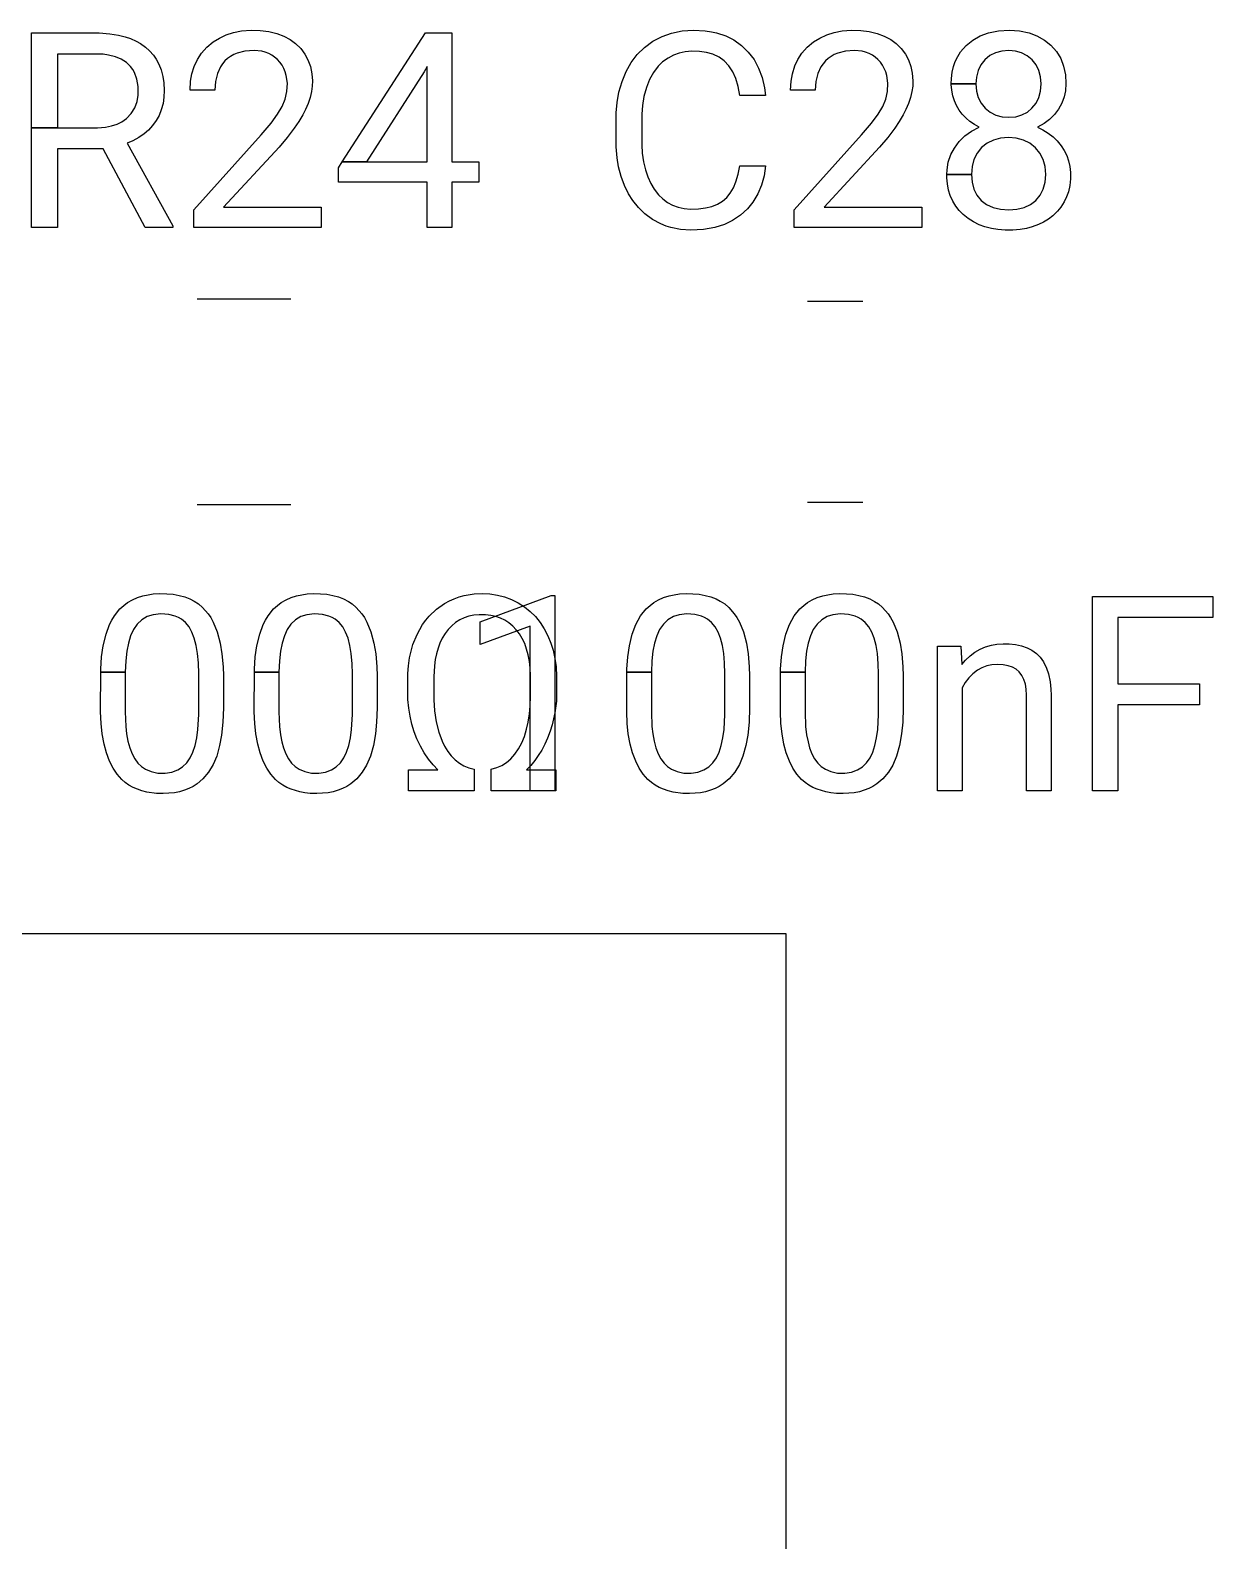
# Model space of a CAD drawing. Header units: inches. Extents: x 3.88 to 7.82, y -6.06 to -2.14.
# Drawn here: x 4.7014 to 4.9376, y -5.7592 to -5.4573 of the extents above; entities that cross this region are included whole.
import ezdxf

# ---------------------------------------------------------------- set-up
doc = ezdxf.new("R2010")
doc.units = ezdxf.units.IN
doc.header["$MEASUREMENT"] = 0
doc.layers.add('F.Silkscreen', color=41, linetype='CONTINUOUS', true_color=0xf2eda1)

msp = doc.modelspace()

# ---------------------------------------------------------------- linework, layer by layer
at = {"layer": 'F.Silkscreen', "linetype": 'CONTINUOUS'}
for p, q in [((4.70165, -5.46203), (4.70165, -5.45781)), ((4.70165, -5.45781), (4.71514, -5.45782)), ((4.71514, -5.45782), (4.71726, -5.45796)), ((4.71726, -5.45796), (4.71903, -5.45824)), ((4.71903, -5.45824), (4.72033, -5.45856)), ((4.73916, -5.45883), (4.74053, -5.4582)), ((4.74053, -5.4582), (4.74201, -5.45773)), ((4.74201, -5.45773), (4.7436, -5.45742)), ((4.7436, -5.45742), (4.74549, -5.45727)), ((4.74549, -5.45727), (4.74735, -5.45731)), ((4.74735, -5.45731), (4.74905, -5.45751)), ((4.74905, -5.45751), (4.75062, -5.45789)), ((4.75062, -5.45789), (4.75205, -5.45843)), ((4.76369, -5.4836), (4.78035, -5.45781)), ((4.78035, -5.45781), (4.78563, -5.45781)), ((4.78563, -5.45781), (4.78563, -5.4836)), ((4.82764, -5.4585), (4.82949, -5.45785)), ((4.82949, -5.45785), (4.83161, -5.45742)), ((4.83161, -5.45742), (4.83388, -5.45726)), ((4.83388, -5.45726), (4.83625, -5.45739)), ((4.83625, -5.45739), (4.83748, -5.45757)), ((4.83748, -5.45757), (4.83848, -5.45779)), ((4.83848, -5.45779), (4.84035, -5.45842)), ((4.85913, -5.45883), (4.8605, -5.4582)), ((4.8605, -5.4582), (4.86198, -5.45773)), ((4.86198, -5.45773), (4.86357, -5.45742)), ((4.86357, -5.45742), (4.86545, -5.45727)), ((4.86545, -5.45727), (4.86731, -5.45731)), ((4.86731, -5.45731), (4.86901, -5.45751)), ((4.86901, -5.45751), (4.87058, -5.45789)), ((4.87058, -5.45789), (4.87201, -5.45843)), ((4.89119, -5.45839), (4.89286, -5.45778)), ((4.89286, -5.45778), (4.89484, -5.45738)), ((4.89484, -5.45738), (4.89702, -5.45726)), ((4.89702, -5.45726), (4.899, -5.4574)), ((4.899, -5.4574), (4.90096, -5.45781)), ((4.90096, -5.45781), (4.9025, -5.45839)), ((4.72033, -5.45856), (4.7214, -5.45893)), ((4.7214, -5.45893), (4.72253, -5.45943)), ((4.72253, -5.45943), (4.72344, -5.45995)), ((4.72344, -5.45995), (4.72438, -5.46062)), ((4.72438, -5.46062), (4.72524, -5.46139)), ((4.72524, -5.46139), (4.72599, -5.46223)), ((4.73559, -5.46188), (4.73666, -5.46067)), ((4.73666, -5.46067), (4.73791, -5.45962)), ((4.73791, -5.45962), (4.73916, -5.45883)), ((4.74612, -5.46132), (4.74428, -5.46145)), ((4.74765, -5.46147), (4.74612, -5.46132)), ((4.75205, -5.45843), (4.75334, -5.45914)), ((4.75334, -5.45914), (4.75441, -5.45992)), ((4.75441, -5.45992), (4.75543, -5.46093)), ((4.75543, -5.46093), (4.75627, -5.46206)), ((4.82265, -5.46215), (4.82412, -5.46069)), ((4.82412, -5.46069), (4.82579, -5.45947)), ((4.82579, -5.45947), (4.82764, -5.4585)), ((4.84035, -5.45842), (4.84192, -5.45921)), ((4.84192, -5.45921), (4.84347, -5.46031)), ((4.84347, -5.46031), (4.84483, -5.46164)), ((4.85556, -5.46188), (4.85663, -5.46067)), ((4.85663, -5.46067), (4.85788, -5.45962)), ((4.85788, -5.45962), (4.85913, -5.45883)), ((4.86609, -5.46132), (4.86424, -5.46145)), ((4.86762, -5.46147), (4.86609, -5.46132)), ((4.87201, -5.45843), (4.87331, -5.45914)), ((4.87331, -5.45914), (4.87437, -5.45992)), ((4.87437, -5.45992), (4.8754, -5.46093)), ((4.8754, -5.46093), (4.87623, -5.46206)), ((4.88725, -5.46161), (4.88835, -5.46032)), ((4.88835, -5.46032), (4.88969, -5.45923)), ((4.88969, -5.45923), (4.89119, -5.45839)), ((4.89686, -5.46132), (4.89547, -5.46143)), ((4.89821, -5.46144), (4.89686, -5.46132)), ((4.9025, -5.45839), (4.90401, -5.45923)), ((4.90401, -5.45923), (4.90526, -5.46023)), ((4.90526, -5.46023), (4.90639, -5.46151)), ((4.70165, -5.47675), (4.70165, -5.46203)), ((4.7149, -5.46203), (4.70681, -5.46203)), ((4.70681, -5.46203), (4.70681, -5.47675)), ((4.71598, -5.46208), (4.7149, -5.46203)), ((4.717, -5.46222), (4.71598, -5.46208)), ((4.71842, -5.46257), (4.717, -5.46222)), ((4.71958, -5.46307), (4.71842, -5.46257)), ((4.72059, -5.46372), (4.71958, -5.46307)), ((4.72142, -5.46453), (4.72059, -5.46372)), ((4.72599, -5.46223), (4.72655, -5.46305)), ((4.72655, -5.46305), (4.72709, -5.46406)), ((4.72709, -5.46406), (4.72752, -5.46516)), ((4.73412, -5.46454), (4.7348, -5.46309)), ((4.7348, -5.46309), (4.73559, -5.46188)), ((4.7398, -5.46396), (4.7394, -5.46457)), ((4.74028, -5.46341), (4.7398, -5.46396)), ((4.74081, -5.46292), (4.74028, -5.46341)), ((4.7414, -5.46249), (4.74081, -5.46292)), ((4.74204, -5.46213), (4.7414, -5.46249)), ((4.74274, -5.46184), (4.74204, -5.46213)), ((4.74428, -5.46145), (4.74274, -5.46184)), ((4.74832, -5.46164), (4.74765, -5.46147)), ((4.74902, -5.46191), (4.74832, -5.46164)), ((4.74967, -5.46225), (4.74902, -5.46191)), ((4.75021, -5.46262), (4.74967, -5.46225)), ((4.75077, -5.46311), (4.75021, -5.46262)), ((4.75127, -5.46366), (4.75077, -5.46311)), ((4.75169, -5.46425), (4.75127, -5.46366)), ((4.75205, -5.46489), (4.75169, -5.46425)), ((4.75627, -5.46206), (4.75687, -5.46318)), ((4.75687, -5.46318), (4.75735, -5.46452)), ((4.82044, -5.46551), (4.82146, -5.46373)), ((4.82146, -5.46373), (4.82265, -5.46215)), ((4.82773, -5.4636), (4.82685, -5.46445)), ((4.82881, -5.46282), (4.82773, -5.4636)), ((4.82987, -5.46227), (4.82881, -5.46282)), ((4.83102, -5.46187), (4.82987, -5.46227)), ((4.83225, -5.4616), (4.83102, -5.46187)), ((4.83356, -5.46148), (4.83225, -5.4616)), ((4.83511, -5.46152), (4.83356, -5.46148)), ((4.83646, -5.4617), (4.83511, -5.46152)), ((4.83778, -5.46207), (4.83646, -5.4617)), ((4.83903, -5.46265), (4.83778, -5.46207)), ((4.84003, -5.46337), (4.83903, -5.46265)), ((4.84097, -5.46436), (4.84003, -5.46337)), ((4.84175, -5.46558), (4.84097, -5.46436)), ((4.84483, -5.46164), (4.84598, -5.46315)), ((4.84598, -5.46315), (4.8469, -5.46485)), ((4.85365, -5.46596), (4.85414, -5.4644)), ((4.85414, -5.4644), (4.85477, -5.46309)), ((4.85477, -5.46309), (4.85556, -5.46188)), ((4.85977, -5.46396), (4.85936, -5.46457)), ((4.86024, -5.46341), (4.85977, -5.46396)), ((4.86078, -5.46292), (4.86024, -5.46341)), ((4.86137, -5.46249), (4.86078, -5.46292)), ((4.86201, -5.46213), (4.86137, -5.46249)), ((4.8627, -5.46184), (4.86201, -5.46213)), ((4.86424, -5.46145), (4.8627, -5.46184)), ((4.86828, -5.46164), (4.86762, -5.46147)), ((4.86898, -5.46191), (4.86828, -5.46164)), ((4.86964, -5.46225), (4.86898, -5.46191)), ((4.87017, -5.46262), (4.86964, -5.46225)), ((4.87073, -5.46311), (4.87017, -5.46262)), ((4.87123, -5.46366), (4.87073, -5.46311)), ((4.87166, -5.46425), (4.87123, -5.46366)), ((4.87201, -5.46489), (4.87166, -5.46425)), ((4.87623, -5.46206), (4.87683, -5.46318)), ((4.87683, -5.46318), (4.87732, -5.46452)), ((4.88584, -5.46455), (4.88619, -5.46354)), ((4.88619, -5.46354), (4.88669, -5.46249)), ((4.88669, -5.46249), (4.88725, -5.46161)), ((4.8913, -5.46418), (4.89075, -5.46533)), ((4.89208, -5.46319), (4.8913, -5.46418)), ((4.89311, -5.46234), (4.89208, -5.46319)), ((4.89422, -5.46177), (4.89311, -5.46234)), ((4.89547, -5.46143), (4.89422, -5.46177)), ((4.89944, -5.46179), (4.89821, -5.46144)), ((4.90055, -5.46238), (4.89944, -5.46179)), ((4.90154, -5.46321), (4.90055, -5.46238)), ((4.90233, -5.4642), (4.90154, -5.46321)), ((4.9029, -5.46533), (4.90233, -5.4642)), ((4.90639, -5.46151), (4.90726, -5.46295)), ((4.90726, -5.46295), (4.90783, -5.46442)), ((4.90783, -5.46442), (4.9082, -5.46617)), ((4.72185, -5.4651), (4.72142, -5.46453)), ((4.7222, -5.46572), (4.72185, -5.4651)), ((4.72269, -5.46703), (4.7222, -5.46572)), ((4.72295, -5.46852), (4.72269, -5.46703)), ((4.72752, -5.46516), (4.72787, -5.4665)), ((4.72787, -5.4665), (4.72806, -5.46778)), ((4.73341, -5.46748), (4.73368, -5.46596)), ((4.73368, -5.46596), (4.73412, -5.46454)), ((4.73877, -5.46594), (4.73839, -5.4675)), ((4.7394, -5.46457), (4.73877, -5.46594)), ((4.75233, -5.46557), (4.75205, -5.46489)), ((4.75254, -5.46629), (4.75233, -5.46557)), ((4.75275, -5.46787), (4.75254, -5.46629)), ((4.75735, -5.46452), (4.75765, -5.46598)), ((4.75765, -5.46598), (4.75775, -5.4674)), ((4.75775, -5.4674), (4.75773, -5.46842)), ((4.78008, -5.46561), (4.76854, -5.4836)), ((4.78067, -5.46455), (4.78008, -5.46561)), ((4.78067, -5.4836), (4.78067, -5.46455)), ((4.81962, -5.4675), (4.82044, -5.46551)), ((4.8251, -5.46712), (4.82447, -5.46873)), ((4.82589, -5.46569), (4.8251, -5.46712)), ((4.82685, -5.46445), (4.82589, -5.46569)), ((4.84235, -5.46694), (4.84175, -5.46558)), ((4.84282, -5.46851), (4.84235, -5.46694)), ((4.8469, -5.46485), (4.84762, -5.46674)), ((4.84762, -5.46674), (4.84811, -5.46881)), ((4.85338, -5.46748), (4.85365, -5.46596)), ((4.85874, -5.46594), (4.85836, -5.4675)), ((4.85936, -5.46457), (4.85874, -5.46594)), ((4.8723, -5.46557), (4.87201, -5.46489)), ((4.87251, -5.46629), (4.8723, -5.46557)), ((4.87271, -5.46787), (4.87251, -5.46629)), ((4.87732, -5.46452), (4.87759, -5.46584)), ((4.87759, -5.46584), (4.87772, -5.4674)), ((4.87772, -5.4674), (4.87769, -5.46842)), ((4.8854, -5.46801), (4.88544, -5.46689)), ((4.88544, -5.46689), (4.8856, -5.46562)), ((4.8856, -5.46562), (4.88584, -5.46455)), ((4.89042, -5.46664), (4.89032, -5.46801)), ((4.89075, -5.46533), (4.89042, -5.46664)), ((4.90324, -5.4666), (4.9029, -5.46533)), ((4.90335, -5.46801), (4.90324, -5.4666)), ((4.9082, -5.46617), (4.90831, -5.46793)), ((4.72275, -5.47153), (4.72297, -5.47022)), ((4.72297, -5.47022), (4.72295, -5.46852)), ((4.72806, -5.46778), (4.72815, -5.46933)), ((4.72815, -5.46933), (4.7281, -5.47062)), ((4.73331, -5.46927), (4.73341, -5.46748)), ((4.73827, -5.46927), (4.73331, -5.46927)), ((4.73839, -5.4675), (4.73827, -5.46927)), ((4.75233, -5.47104), (4.75267, -5.46952)), ((4.75267, -5.46952), (4.75275, -5.46787)), ((4.75758, -5.46954), (4.7573, -5.47069)), ((4.75773, -5.46842), (4.75758, -5.46954)), ((4.81862, -5.47174), (4.819, -5.46963)), ((4.819, -5.46963), (4.81962, -5.4675)), ((4.82447, -5.46873), (4.824, -5.47052)), ((4.84316, -5.4703), (4.84282, -5.46851)), ((4.84831, -5.4703), (4.84316, -5.4703)), ((4.84811, -5.46881), (4.84831, -5.4703)), ((4.85327, -5.46927), (4.85338, -5.46748)), ((4.85823, -5.46927), (4.85327, -5.46927)), ((4.85836, -5.4675), (4.85823, -5.46927)), ((4.87229, -5.47104), (4.87263, -5.46952)), ((4.87263, -5.46952), (4.87271, -5.46787)), ((4.87754, -5.46954), (4.87726, -5.47069)), ((4.87769, -5.46842), (4.87754, -5.46954)), ((4.8854, -5.46811), (4.8854, -5.46801)), ((4.8854, -5.46801), (4.89032, -5.46801)), ((4.89032, -5.46801), (4.8854, -5.46801)), ((4.88548, -5.46926), (4.8854, -5.46811)), ((4.88569, -5.47035), (4.88548, -5.46926)), ((4.88601, -5.47139), (4.88569, -5.47035)), ((4.89032, -5.46801), (4.89043, -5.46943)), ((4.89043, -5.46943), (4.89077, -5.47071)), ((4.90291, -5.47071), (4.90324, -5.46943)), ((4.90324, -5.46943), (4.90335, -5.46801)), ((4.90822, -5.46935), (4.90795, -5.47061)), ((4.90831, -5.46793), (4.90822, -5.46935)), ((4.72157, -5.47393), (4.72228, -5.4728)), ((4.72228, -5.4728), (4.72275, -5.47153)), ((4.72757, -5.47319), (4.72711, -5.47432)), ((4.72792, -5.47189), (4.72757, -5.47319)), ((4.7281, -5.47062), (4.72792, -5.47189)), ((4.75081, -5.47403), (4.75172, -5.47252)), ((4.75172, -5.47252), (4.75233, -5.47104)), ((4.75635, -5.47312), (4.75581, -5.47418)), ((4.75689, -5.47189), (4.75635, -5.47312)), ((4.7573, -5.47069), (4.75689, -5.47189)), ((4.81843, -5.4738), (4.81862, -5.47174)), ((4.82372, -5.4723), (4.82358, -5.47402)), ((4.824, -5.47052), (4.82372, -5.4723)), ((4.87078, -5.47403), (4.87169, -5.47252)), ((4.87169, -5.47252), (4.87229, -5.47104)), ((4.87632, -5.47312), (4.87578, -5.47418)), ((4.87686, -5.47189), (4.87632, -5.47312)), ((4.87726, -5.47069), (4.87686, -5.47189)), ((4.88643, -5.4723), (4.88601, -5.47139)), ((4.88699, -5.47323), (4.88643, -5.4723)), ((4.8876, -5.47404), (4.88699, -5.47323)), ((4.89077, -5.47071), (4.89134, -5.47184)), ((4.89134, -5.47184), (4.89219, -5.47287)), ((4.89219, -5.47287), (4.89316, -5.47367)), ((4.90062, -5.47362), (4.90152, -5.47287)), ((4.90152, -5.47287), (4.90236, -5.47184)), ((4.90236, -5.47184), (4.90291, -5.47071)), ((4.90682, -5.47306), (4.906, -5.47413)), ((4.90748, -5.47187), (4.90682, -5.47306)), ((4.90795, -5.47061), (4.90748, -5.47187)), ((4.71639, -5.47664), (4.71763, -5.4764)), ((4.71763, -5.4764), (4.71875, -5.47602)), ((4.71875, -5.47602), (4.71969, -5.47555)), ((4.71969, -5.47555), (4.72061, -5.4749)), ((4.72061, -5.4749), (4.72157, -5.47393)), ((4.72584, -5.4763), (4.72499, -5.47723)), ((4.72657, -5.4753), (4.72584, -5.4763)), ((4.72711, -5.47432), (4.72657, -5.4753)), ((4.74752, -5.47817), (4.7495, -5.47581)), ((4.7495, -5.47581), (4.75081, -5.47403)), ((4.75504, -5.47549), (4.75414, -5.47683)), ((4.75581, -5.47418), (4.75504, -5.47549)), ((4.81843, -5.48056), (4.81843, -5.4738)), ((4.82358, -5.47402), (4.82356, -5.48017)), ((4.86749, -5.47817), (4.86947, -5.47581)), ((4.86947, -5.47581), (4.87078, -5.47403)), ((4.875, -5.47549), (4.8741, -5.47683)), ((4.87578, -5.47418), (4.875, -5.47549)), ((4.88835, -5.47484), (4.8876, -5.47404)), ((4.88913, -5.47549), (4.88835, -5.47484)), ((4.89005, -5.47613), (4.88913, -5.47549)), ((4.89099, -5.47663), (4.89005, -5.47613)), ((4.89316, -5.47367), (4.89427, -5.47423)), ((4.89427, -5.47423), (4.89554, -5.47456)), ((4.89554, -5.47456), (4.89686, -5.47467)), ((4.89686, -5.47467), (4.89826, -5.47455)), ((4.89826, -5.47455), (4.89951, -5.4742)), ((4.89951, -5.4742), (4.90062, -5.47362)), ((4.90393, -5.47592), (4.9026, -5.47667)), ((4.90503, -5.47508), (4.90393, -5.47592)), ((4.906, -5.47413), (4.90503, -5.47508)), ((4.70165, -5.49667), (4.70165, -5.47675)), ((4.70165, -5.47675), (4.70681, -5.47675)), ((4.70681, -5.47675), (4.70165, -5.47675)), ((4.70681, -5.47675), (4.7148, -5.47675)), ((4.7148, -5.47675), (4.71639, -5.47664)), ((4.72191, -5.47936), (4.72075, -5.47986)), ((4.72307, -5.47872), (4.72191, -5.47936)), ((4.72412, -5.47799), (4.72307, -5.47872)), ((4.72499, -5.47723), (4.72412, -5.47799)), ((4.73406, -5.49313), (4.74752, -5.47817)), ((4.75273, -5.47869), (4.7511, -5.48062)), ((4.75414, -5.47683), (4.75273, -5.47869)), ((4.85402, -5.49313), (4.86749, -5.47817)), ((4.8727, -5.47869), (4.87107, -5.48062)), ((4.8741, -5.47683), (4.8727, -5.47869)), ((4.88602, -5.48081), (4.88697, -5.47952)), ((4.88697, -5.47952), (4.88812, -5.47839)), ((4.88812, -5.47839), (4.88946, -5.47743)), ((4.88946, -5.47743), (4.89099, -5.47663)), ((4.8938, -5.47922), (4.89255, -5.47985)), ((4.89523, -5.47885), (4.8938, -5.47922)), ((4.89682, -5.47872), (4.89523, -5.47885)), ((4.89839, -5.47885), (4.89682, -5.47872)), ((4.89982, -5.47923), (4.89839, -5.47885)), ((4.90109, -5.47987), (4.89982, -5.47923)), ((4.9026, -5.47667), (4.90371, -5.4772)), ((4.90371, -5.4772), (4.90472, -5.47782)), ((4.90472, -5.47782), (4.90572, -5.47858)), ((4.90572, -5.47858), (4.90654, -5.47938)), ((4.90654, -5.47938), (4.90733, -5.48034)), ((4.71594, -5.48096), (4.70681, -5.48096)), ((4.70681, -5.48096), (4.70681, -5.49667)), ((4.72437, -5.49667), (4.71594, -5.48096)), ((4.72075, -5.47986), (4.72988, -5.49636)), ((4.7511, -5.48062), (4.74, -5.49266)), ((4.81862, -5.48274), (4.81843, -5.48056)), ((4.82356, -5.48017), (4.82367, -5.48184)), ((4.82367, -5.48184), (4.82392, -5.48358)), ((4.87107, -5.48062), (4.85997, -5.49266)), ((4.8848, -5.48362), (4.88531, -5.48213)), ((4.88531, -5.48213), (4.88602, -5.48081)), ((4.89057, -5.48183), (4.88993, -5.48309)), ((4.89146, -5.48073), (4.89057, -5.48183)), ((4.89255, -5.47985), (4.89146, -5.48073)), ((4.90221, -5.48077), (4.90109, -5.47987)), ((4.90311, -5.48187), (4.90221, -5.48077)), ((4.90375, -5.48312), (4.90311, -5.48187)), ((4.90733, -5.48034), (4.90796, -5.48129)), ((4.90796, -5.48129), (4.90846, -5.4823)), ((4.90846, -5.4823), (4.90883, -5.48335)), ((4.76295, -5.48474), (4.76369, -5.4836)), ((4.76295, -5.48766), (4.76295, -5.48474)), ((4.76369, -5.4836), (4.76854, -5.4836)), ((4.76854, -5.4836), (4.76369, -5.4836)), ((4.76854, -5.4836), (4.78067, -5.4836)), ((4.78563, -5.4836), (4.79102, -5.4836)), ((4.79102, -5.4836), (4.79102, -5.48766)), ((4.81893, -5.48457), (4.81862, -5.48274)), ((4.81942, -5.4865), (4.81893, -5.48457)), ((4.82392, -5.48358), (4.82429, -5.48519)), ((4.82429, -5.48519), (4.82474, -5.48654)), ((4.84282, -5.48605), (4.84316, -5.48435)), ((4.84316, -5.48435), (4.84831, -5.48435)), ((4.84831, -5.48435), (4.84798, -5.48638)), ((4.88452, -5.48608), (4.88454, -5.48519)), ((4.88454, -5.48519), (4.8848, -5.48362)), ((4.88954, -5.48451), (4.88941, -5.48608)), ((4.88993, -5.48309), (4.88954, -5.48451)), ((4.90413, -5.48453), (4.90375, -5.48312)), ((4.90426, -5.48608), (4.90413, -5.48453)), ((4.90883, -5.48335), (4.90909, -5.48453)), ((4.90909, -5.48453), (4.90921, -5.48567)), ((4.78067, -5.48766), (4.76295, -5.48766)), ((4.78067, -5.49667), (4.78067, -5.48766)), ((4.79102, -5.48766), (4.78563, -5.48766)), ((4.78563, -5.48766), (4.78563, -5.49667)), ((4.82009, -5.48829), (4.81942, -5.4865)), ((4.82091, -5.48995), (4.82009, -5.48829)), ((4.82474, -5.48654), (4.82536, -5.48791)), ((4.82536, -5.48791), (4.82602, -5.48904)), ((4.84188, -5.48874), (4.84238, -5.48755)), ((4.84238, -5.48755), (4.84282, -5.48605)), ((4.84745, -5.48824), (4.84674, -5.48994)), ((4.84798, -5.48638), (4.84745, -5.48824)), ((4.88451, -5.48678), (4.88452, -5.48608)), ((4.88461, -5.48798), (4.88451, -5.48678)), ((4.88452, -5.48608), (4.88941, -5.48608)), ((4.88941, -5.48608), (4.88452, -5.48608)), ((4.88486, -5.48925), (4.88461, -5.48798)), ((4.88941, -5.48608), (4.88954, -5.48765)), ((4.88954, -5.48765), (4.88991, -5.48904)), ((4.90377, -5.48902), (4.90413, -5.48763)), ((4.90413, -5.48763), (4.90426, -5.48608)), ((4.90905, -5.48828), (4.90878, -5.48954)), ((4.9092, -5.48694), (4.90905, -5.48828)), ((4.90921, -5.48567), (4.9092, -5.48694)), ((4.82179, -5.49131), (4.82091, -5.48995)), ((4.82292, -5.49272), (4.82179, -5.49131)), ((4.82602, -5.48904), (4.82688, -5.49015)), ((4.82688, -5.49015), (4.82774, -5.49099)), ((4.82774, -5.49099), (4.82868, -5.49169)), ((4.83868, -5.49202), (4.83968, -5.49143)), ((4.83968, -5.49143), (4.84054, -5.4907)), ((4.84054, -5.4907), (4.84123, -5.48986)), ((4.84123, -5.48986), (4.84188, -5.48874)), ((4.84674, -5.48994), (4.84576, -5.49161)), ((4.88519, -5.49031), (4.88486, -5.48925)), ((4.88569, -5.49142), (4.88519, -5.49031)), ((4.88632, -5.49246), (4.88569, -5.49142)), ((4.88991, -5.48904), (4.89052, -5.49025)), ((4.89052, -5.49025), (4.89138, -5.49128)), ((4.89138, -5.49128), (4.89246, -5.49211)), ((4.90121, -5.49211), (4.90229, -5.49128)), ((4.90229, -5.49128), (4.90315, -5.49023)), ((4.90315, -5.49023), (4.90377, -5.48902)), ((4.90795, -5.49158), (4.90729, -5.49261)), ((4.90841, -5.49059), (4.90795, -5.49158)), ((4.90878, -5.48954), (4.90841, -5.49059)), ((4.73406, -5.49667), (4.73406, -5.49313)), ((4.74, -5.49266), (4.75953, -5.49266)), ((4.75953, -5.49266), (4.75953, -5.49667)), ((4.82419, -5.49395), (4.82292, -5.49272)), ((4.82572, -5.49509), (4.82419, -5.49395)), ((4.82868, -5.49169), (4.82971, -5.49224)), ((4.82971, -5.49224), (4.83082, -5.49265)), ((4.83082, -5.49265), (4.83201, -5.4929)), ((4.83201, -5.4929), (4.83329, -5.49301)), ((4.83329, -5.49301), (4.83487, -5.49296)), ((4.83487, -5.49296), (4.83628, -5.49278)), ((4.83628, -5.49278), (4.83755, -5.49247)), ((4.83755, -5.49247), (4.83868, -5.49202)), ((4.84326, -5.49425), (4.84168, -5.49532)), ((4.84466, -5.49296), (4.84326, -5.49425)), ((4.84576, -5.49161), (4.84466, -5.49296)), ((4.85402, -5.49667), (4.85402, -5.49313)), ((4.85997, -5.49266), (4.87949, -5.49266)), ((4.87949, -5.49266), (4.87949, -5.49667)), ((4.88699, -5.49331), (4.88632, -5.49246)), ((4.88777, -5.4941), (4.88699, -5.49331)), ((4.88876, -5.4949), (4.88777, -5.4941)), ((4.89246, -5.49211), (4.89374, -5.4927)), ((4.89374, -5.4927), (4.8952, -5.49305)), ((4.8952, -5.49305), (4.89686, -5.49317)), ((4.89686, -5.49317), (4.89849, -5.49305)), ((4.89849, -5.49305), (4.89995, -5.4927)), ((4.89995, -5.4927), (4.90121, -5.49211)), ((4.90569, -5.49433), (4.9048, -5.49501)), ((4.9066, -5.49345), (4.90569, -5.49433)), ((4.90729, -5.49261), (4.9066, -5.49345)), ((4.70681, -5.49667), (4.70165, -5.49667)), ((4.72988, -5.49667), (4.72437, -5.49667)), ((4.72988, -5.49636), (4.72988, -5.49667)), ((4.75953, -5.49667), (4.73406, -5.49667)), ((4.78563, -5.49667), (4.78067, -5.49667)), ((4.82738, -5.49598), (4.82572, -5.49509)), ((4.82844, -5.49641), (4.82738, -5.49598)), ((4.82936, -5.49669), (4.82844, -5.49641)), ((4.8313, -5.49708), (4.82936, -5.49669)), ((4.83337, -5.49722), (4.8313, -5.49708)), ((4.83588, -5.49711), (4.83337, -5.49722)), ((4.83816, -5.49671), (4.83588, -5.49711)), ((4.84007, -5.49609), (4.83816, -5.49671)), ((4.84168, -5.49532), (4.84007, -5.49609)), ((4.87949, -5.49667), (4.85402, -5.49667)), ((4.88983, -5.49559), (4.88876, -5.4949)), ((4.89099, -5.49616), (4.88983, -5.49559)), ((4.8921, -5.49656), (4.89099, -5.49616)), ((4.89342, -5.4969), (4.8921, -5.49656)), ((4.89468, -5.4971), (4.89342, -5.4969)), ((4.89617, -5.49721), (4.89468, -5.4971)), ((4.89771, -5.49721), (4.89617, -5.49721)), ((4.89918, -5.49708), (4.89771, -5.49721)), ((4.90042, -5.49687), (4.89918, -5.49708)), ((4.90158, -5.49657), (4.90042, -5.49687)), ((4.90282, -5.49611), (4.90158, -5.49657)), ((4.90384, -5.49561), (4.90282, -5.49611)), ((4.9048, -5.49501), (4.90384, -5.49561)), ((4.73475, -5.51093), (4.75344, -5.51093)), ((4.85667, -5.51142), (4.86774, -5.51142)), ((4.85667, -5.55157), (4.86774, -5.55157)), ((4.73475, -5.55207), (4.75344, -5.55207)), ((4.72491, -5.57009), (4.72597, -5.56994)), ((4.72597, -5.56994), (4.72729, -5.56987)), ((4.72729, -5.56987), (4.72864, -5.56989)), ((4.72864, -5.56989), (4.72992, -5.57)), ((4.72992, -5.57), (4.73112, -5.57022)), ((4.75561, -5.57009), (4.75668, -5.56994)), ((4.75668, -5.56994), (4.758, -5.56987)), ((4.758, -5.56987), (4.75935, -5.56989)), ((4.75935, -5.56989), (4.76063, -5.57)), ((4.76063, -5.57), (4.76183, -5.57022)), ((4.78806, -5.57027), (4.79007, -5.56994)), ((4.79007, -5.56994), (4.79165, -5.56986)), ((4.79165, -5.56986), (4.79322, -5.56994)), ((4.79322, -5.56994), (4.79472, -5.57016)), ((4.83002, -5.57009), (4.83109, -5.56994)), ((4.83109, -5.56994), (4.8324, -5.56987)), ((4.8324, -5.56987), (4.83376, -5.56989)), ((4.83376, -5.56989), (4.83504, -5.57)), ((4.83504, -5.57), (4.83624, -5.57022)), ((4.86073, -5.57009), (4.8618, -5.56994)), ((4.8618, -5.56994), (4.86311, -5.56987)), ((4.86311, -5.56987), (4.86447, -5.56989)), ((4.86447, -5.56989), (4.86575, -5.57)), ((4.86575, -5.57), (4.86695, -5.57022)), ((4.7182, -5.5743), (4.71929, -5.57294)), ((4.71929, -5.57294), (4.72009, -5.57221)), ((4.72009, -5.57221), (4.72083, -5.57166)), ((4.72083, -5.57166), (4.72178, -5.57111)), ((4.72178, -5.57111), (4.7228, -5.57066)), ((4.7228, -5.57066), (4.7239, -5.57031)), ((4.7239, -5.57031), (4.72491, -5.57009)), ((4.73112, -5.57022), (4.73224, -5.57052)), ((4.73224, -5.57052), (4.73328, -5.57093)), ((4.73328, -5.57093), (4.73411, -5.57135)), ((4.73411, -5.57135), (4.735, -5.57194)), ((4.735, -5.57194), (4.73582, -5.57262)), ((4.73582, -5.57262), (4.73693, -5.57388)), ((4.74891, -5.5743), (4.75, -5.57294)), ((4.75, -5.57294), (4.7508, -5.57221)), ((4.7508, -5.57221), (4.75154, -5.57166)), ((4.75154, -5.57166), (4.75249, -5.57111)), ((4.75249, -5.57111), (4.75351, -5.57066)), ((4.75351, -5.57066), (4.75461, -5.57031)), ((4.75461, -5.57031), (4.75561, -5.57009)), ((4.76183, -5.57022), (4.76295, -5.57052)), ((4.76295, -5.57052), (4.76399, -5.57093)), ((4.76399, -5.57093), (4.76495, -5.57143)), ((4.76495, -5.57143), (4.76571, -5.57194)), ((4.76571, -5.57194), (4.76652, -5.57262)), ((4.76652, -5.57262), (4.76764, -5.57388)), ((4.78109, -5.57437), (4.78253, -5.573)), ((4.78253, -5.573), (4.78415, -5.57186)), ((4.78415, -5.57186), (4.78514, -5.57132)), ((4.78514, -5.57132), (4.78605, -5.57091)), ((4.78605, -5.57091), (4.7871, -5.57053)), ((4.7871, -5.57053), (4.78806, -5.57027)), ((4.7913, -5.57553), (4.80547, -5.57022)), ((4.79472, -5.57016), (4.79616, -5.57052)), ((4.79616, -5.57052), (4.79754, -5.57104)), ((4.79754, -5.57104), (4.79886, -5.5717)), ((4.79886, -5.5717), (4.80011, -5.5725)), ((4.80011, -5.5725), (4.80126, -5.57342)), ((4.80547, -5.57022), (4.80622, -5.57022)), ((4.80622, -5.57022), (4.80622, -5.60927)), ((4.82332, -5.5743), (4.82441, -5.57294)), ((4.82441, -5.57294), (4.82521, -5.57221)), ((4.82521, -5.57221), (4.82595, -5.57166)), ((4.82595, -5.57166), (4.82689, -5.57111)), ((4.82689, -5.57111), (4.82792, -5.57066)), ((4.82792, -5.57066), (4.82902, -5.57031)), ((4.82902, -5.57031), (4.83002, -5.57009)), ((4.83624, -5.57022), (4.83736, -5.57052)), ((4.83736, -5.57052), (4.8384, -5.57093)), ((4.8384, -5.57093), (4.83923, -5.57135)), ((4.83923, -5.57135), (4.84012, -5.57194)), ((4.84012, -5.57194), (4.84093, -5.57262)), ((4.84093, -5.57262), (4.84205, -5.57388)), ((4.85403, -5.5743), (4.85512, -5.57294)), ((4.85512, -5.57294), (4.85592, -5.57221)), ((4.85592, -5.57221), (4.85666, -5.57166)), ((4.85666, -5.57166), (4.8576, -5.57111)), ((4.8576, -5.57111), (4.85863, -5.57066)), ((4.85863, -5.57066), (4.85973, -5.57031)), ((4.85973, -5.57031), (4.86073, -5.57009)), ((4.86695, -5.57022), (4.86807, -5.57052)), ((4.86807, -5.57052), (4.86911, -5.57093)), ((4.86911, -5.57093), (4.87007, -5.57143)), ((4.87007, -5.57143), (4.87083, -5.57194)), ((4.87083, -5.57194), (4.87164, -5.57262)), ((4.87164, -5.57262), (4.87276, -5.57388)), ((4.91358, -5.60927), (4.91358, -5.57041)), ((4.91358, -5.57041), (4.93764, -5.57041)), ((4.93764, -5.57041), (4.93764, -5.57463)), ((4.71653, -5.57796), (4.71724, -5.57607)), ((4.71724, -5.57607), (4.71769, -5.57515)), ((4.71769, -5.57515), (4.7182, -5.5743)), ((4.72276, -5.57596), (4.72201, -5.57706)), ((4.72367, -5.5751), (4.72276, -5.57596)), ((4.72476, -5.57447), (4.72367, -5.5751)), ((4.72592, -5.5741), (4.72476, -5.57447)), ((4.72744, -5.57392), (4.72592, -5.5741)), ((4.72904, -5.57402), (4.72744, -5.57392)), ((4.73035, -5.57436), (4.72904, -5.57402)), ((4.73098, -5.57464), (4.73035, -5.57436)), ((4.73157, -5.57498), (4.73098, -5.57464)), ((4.73239, -5.57567), (4.73157, -5.57498)), ((4.7331, -5.57653), (4.73239, -5.57567)), ((4.73693, -5.57388), (4.73746, -5.57467)), ((4.73746, -5.57467), (4.73794, -5.57554)), ((4.73794, -5.57554), (4.73874, -5.5775)), ((4.74724, -5.57796), (4.74794, -5.57607)), ((4.74794, -5.57607), (4.7484, -5.57515)), ((4.7484, -5.57515), (4.74891, -5.5743)), ((4.75347, -5.57596), (4.75272, -5.57706)), ((4.75438, -5.5751), (4.75347, -5.57596)), ((4.75547, -5.57447), (4.75438, -5.5751)), ((4.75662, -5.5741), (4.75547, -5.57447)), ((4.75815, -5.57392), (4.75662, -5.5741)), ((4.75975, -5.57402), (4.75815, -5.57392)), ((4.76106, -5.57436), (4.75975, -5.57402)), ((4.76169, -5.57464), (4.76106, -5.57436)), ((4.76228, -5.57498), (4.76169, -5.57464)), ((4.7631, -5.57567), (4.76228, -5.57498)), ((4.76381, -5.57653), (4.7631, -5.57567)), ((4.76764, -5.57388), (4.76817, -5.57467)), ((4.76817, -5.57467), (4.76864, -5.57554)), ((4.76864, -5.57554), (4.76945, -5.5775)), ((4.77866, -5.57801), (4.77977, -5.57607)), ((4.77977, -5.57607), (4.78044, -5.57514)), ((4.78044, -5.57514), (4.78109, -5.57437)), ((4.78636, -5.57566), (4.7856, -5.57628)), ((4.78718, -5.57513), (4.78636, -5.57566)), ((4.78807, -5.57472), (4.78718, -5.57513)), ((4.78902, -5.5744), (4.78807, -5.57472)), ((4.79002, -5.57419), (4.78902, -5.5744)), ((4.7911, -5.57409), (4.79002, -5.57419)), ((4.79234, -5.57409), (4.7911, -5.57409)), ((4.7913, -5.58002), (4.7913, -5.57553)), ((4.7934, -5.57421), (4.79234, -5.57409)), ((4.7944, -5.57443), (4.7934, -5.57421)), ((4.79533, -5.57475), (4.7944, -5.57443)), ((4.79621, -5.57518), (4.79533, -5.57475)), ((4.79703, -5.57571), (4.79621, -5.57518)), ((4.79779, -5.57634), (4.79703, -5.57571)), ((4.80126, -5.57342), (4.8023, -5.57446)), ((4.8023, -5.57446), (4.80324, -5.57562)), ((4.80324, -5.57562), (4.80407, -5.5769)), ((4.82165, -5.57796), (4.82235, -5.57607)), ((4.82235, -5.57607), (4.82281, -5.57515)), ((4.82281, -5.57515), (4.82332, -5.5743)), ((4.82787, -5.57596), (4.82712, -5.57706)), ((4.82879, -5.5751), (4.82787, -5.57596)), ((4.82988, -5.57447), (4.82879, -5.5751)), ((4.83103, -5.5741), (4.82988, -5.57447)), ((4.83256, -5.57392), (4.83103, -5.5741)), ((4.83416, -5.57402), (4.83256, -5.57392)), ((4.83547, -5.57436), (4.83416, -5.57402)), ((4.8361, -5.57464), (4.83547, -5.57436)), ((4.83669, -5.57498), (4.8361, -5.57464)), ((4.83751, -5.57567), (4.83669, -5.57498)), ((4.83822, -5.57653), (4.83751, -5.57567)), ((4.84205, -5.57388), (4.84258, -5.57467)), ((4.84258, -5.57467), (4.84305, -5.57554)), ((4.84305, -5.57554), (4.84386, -5.5775)), ((4.85236, -5.57796), (4.85306, -5.57607)), ((4.85306, -5.57607), (4.85352, -5.57515)), ((4.85352, -5.57515), (4.85403, -5.5743)), ((4.85858, -5.57596), (4.85783, -5.57706)), ((4.8595, -5.5751), (4.85858, -5.57596)), ((4.86059, -5.57447), (4.8595, -5.5751)), ((4.86174, -5.5741), (4.86059, -5.57447)), ((4.86327, -5.57392), (4.86174, -5.5741)), ((4.86486, -5.57402), (4.86327, -5.57392)), ((4.86618, -5.57436), (4.86486, -5.57402)), ((4.86681, -5.57464), (4.86618, -5.57436)), ((4.8674, -5.57498), (4.86681, -5.57464)), ((4.86822, -5.57567), (4.8674, -5.57498)), ((4.86892, -5.57653), (4.86822, -5.57567)), ((4.87276, -5.57388), (4.87328, -5.57467)), ((4.87328, -5.57467), (4.87376, -5.57554)), ((4.87376, -5.57554), (4.87457, -5.5775)), ((4.93764, -5.57463), (4.9187, -5.57463)), ((4.9187, -5.57463), (4.9187, -5.58789)), ((4.71596, -5.58032), (4.71653, -5.57796)), ((4.72144, -5.57829), (4.721, -5.57974)), ((4.72201, -5.57706), (4.72144, -5.57829)), ((4.73368, -5.57756), (4.7331, -5.57653)), ((4.73416, -5.5788), (4.73368, -5.57756)), ((4.73454, -5.58023), (4.73416, -5.5788)), ((4.73874, -5.5775), (4.73934, -5.57978)), ((4.74667, -5.58032), (4.74724, -5.57796)), ((4.75215, -5.57829), (4.75171, -5.57974)), ((4.75272, -5.57706), (4.75215, -5.57829)), ((4.76439, -5.57756), (4.76381, -5.57653)), ((4.76487, -5.5788), (4.76439, -5.57756)), ((4.76525, -5.58023), (4.76487, -5.5788)), ((4.76945, -5.5775), (4.77005, -5.57978)), ((4.77785, -5.58003), (4.77866, -5.57801)), ((4.7837, -5.57877), (4.78322, -5.57978)), ((4.78426, -5.57785), (4.7837, -5.57877)), ((4.78489, -5.57702), (4.78426, -5.57785)), ((4.7856, -5.57628), (4.78489, -5.57702)), ((4.80126, -5.57636), (4.7913, -5.58002)), ((4.79849, -5.57708), (4.79779, -5.57634)), ((4.79913, -5.57791), (4.79849, -5.57708)), ((4.79969, -5.57883), (4.79913, -5.57791)), ((4.80017, -5.57984), (4.79969, -5.57883)), ((4.80126, -5.60927), (4.80126, -5.57636)), ((4.80407, -5.5769), (4.8048, -5.57829)), ((4.8048, -5.57829), (4.8054, -5.57977)), ((4.82108, -5.58032), (4.82165, -5.57796)), ((4.82656, -5.57829), (4.82612, -5.57974)), ((4.82712, -5.57706), (4.82656, -5.57829)), ((4.8388, -5.57756), (4.83822, -5.57653)), ((4.83928, -5.5788), (4.8388, -5.57756)), ((4.83966, -5.58023), (4.83928, -5.5788)), ((4.84386, -5.5775), (4.84446, -5.57978)), ((4.85179, -5.58032), (4.85236, -5.57796)), ((4.85727, -5.57829), (4.85682, -5.57974)), ((4.85783, -5.57706), (4.85727, -5.57829)), ((4.86951, -5.57756), (4.86892, -5.57653)), ((4.86999, -5.5788), (4.86951, -5.57756)), ((4.87037, -5.58023), (4.86999, -5.5788)), ((4.87457, -5.5775), (4.87517, -5.57978)), ((4.71564, -5.58252), (4.71596, -5.58032)), ((4.72067, -5.5814), (4.72045, -5.58328)), ((4.721, -5.57974), (4.72067, -5.5814)), ((4.73481, -5.58186), (4.73454, -5.58023)), ((4.73498, -5.5837), (4.73481, -5.58186)), ((4.73934, -5.57978), (4.73969, -5.58191)), ((4.73969, -5.58191), (4.73991, -5.5845)), ((4.74635, -5.58252), (4.74667, -5.58032)), ((4.75138, -5.5814), (4.75116, -5.58328)), ((4.75171, -5.57974), (4.75138, -5.5814)), ((4.76552, -5.58186), (4.76525, -5.58023)), ((4.7657, -5.58387), (4.76552, -5.58186)), ((4.77005, -5.57978), (4.7704, -5.58191)), ((4.7704, -5.58191), (4.77062, -5.5845)), ((4.77717, -5.58273), (4.77746, -5.58135)), ((4.77746, -5.58135), (4.77785, -5.58003)), ((4.78253, -5.58191), (4.78231, -5.583)), ((4.78286, -5.58074), (4.78253, -5.58191)), ((4.78322, -5.57978), (4.78286, -5.58074)), ((4.80056, -5.58094), (4.80017, -5.57984)), ((4.80088, -5.58213), (4.80056, -5.58094)), ((4.80111, -5.58342), (4.80088, -5.58213)), ((4.8054, -5.57977), (4.80584, -5.58119)), ((4.80584, -5.58119), (4.8062, -5.5828)), ((4.82076, -5.58252), (4.82108, -5.58032)), ((4.82579, -5.5814), (4.82557, -5.58328)), ((4.82612, -5.57974), (4.82579, -5.5814)), ((4.83993, -5.58186), (4.83966, -5.58023)), ((4.8401, -5.5837), (4.83993, -5.58186)), ((4.84446, -5.57978), (4.84481, -5.58191)), ((4.84481, -5.58191), (4.84503, -5.5845)), ((4.85147, -5.58252), (4.85179, -5.58032)), ((4.85649, -5.5814), (4.85628, -5.58328)), ((4.85682, -5.57974), (4.85649, -5.5814)), ((4.87064, -5.58186), (4.87037, -5.58023)), ((4.87081, -5.58387), (4.87064, -5.58186)), ((4.87517, -5.57978), (4.87552, -5.58191)), ((4.87552, -5.58191), (4.87574, -5.5845)), ((4.88264, -5.60927), (4.88264, -5.58037)), ((4.88264, -5.58037), (4.88732, -5.58037)), ((4.88732, -5.58037), (4.88748, -5.584)), ((4.88914, -5.58229), (4.89012, -5.58156)), ((4.89012, -5.58156), (4.89116, -5.58096)), ((4.89116, -5.58096), (4.89226, -5.58049)), ((4.89226, -5.58049), (4.89342, -5.58015)), ((4.89342, -5.58015), (4.89449, -5.57996)), ((4.89449, -5.57996), (4.89577, -5.57987)), ((4.89577, -5.57987), (4.89694, -5.57988)), ((4.89694, -5.57988), (4.89825, -5.58002)), ((4.89825, -5.58002), (4.89945, -5.58029)), ((4.89945, -5.58029), (4.90054, -5.58068)), ((4.90054, -5.58068), (4.90152, -5.58119)), ((4.90152, -5.58119), (4.90239, -5.58184)), ((4.90239, -5.58184), (4.90314, -5.5826)), ((4.71547, -5.58494), (4.71564, -5.58252)), ((4.71547, -5.58557), (4.71547, -5.58494)), ((4.72045, -5.58328), (4.72035, -5.58557)), ((4.73504, -5.58593), (4.73498, -5.5837)), ((4.73991, -5.5845), (4.73996, -5.58628)), ((4.74617, -5.58557), (4.74618, -5.58494)), ((4.74618, -5.58494), (4.74635, -5.58252)), ((4.75116, -5.58328), (4.75106, -5.58557)), ((4.76575, -5.58593), (4.7657, -5.58387)), ((4.77062, -5.5845), (4.77067, -5.58628)), ((4.77683, -5.5858), (4.77694, -5.58431)), ((4.77694, -5.58431), (4.77717, -5.58273)), ((4.78213, -5.58433), (4.78201, -5.58649)), ((4.78231, -5.583), (4.78213, -5.58433)), ((4.80126, -5.58479), (4.80111, -5.58342)), ((4.80133, -5.58626), (4.80126, -5.58479)), ((4.8062, -5.5828), (4.80643, -5.58449)), ((4.80643, -5.58449), (4.80654, -5.5864)), ((4.82058, -5.58557), (4.82059, -5.58494)), ((4.82059, -5.58494), (4.82076, -5.58252)), ((4.82557, -5.58328), (4.82547, -5.58557)), ((4.84016, -5.58593), (4.8401, -5.5837)), ((4.84503, -5.5845), (4.84508, -5.58628)), ((4.85129, -5.58557), (4.8513, -5.58494)), ((4.8513, -5.58494), (4.85147, -5.58252)), ((4.85628, -5.58328), (4.85618, -5.58557)), ((4.87087, -5.58593), (4.87081, -5.58387)), ((4.87574, -5.5845), (4.87579, -5.58628)), ((4.88748, -5.584), (4.88823, -5.58314)), ((4.88823, -5.58314), (4.88914, -5.58229)), ((4.89062, -5.58518), (4.88969, -5.58588)), ((4.89152, -5.58468), (4.89062, -5.58518)), ((4.89248, -5.58432), (4.89152, -5.58468)), ((4.89351, -5.58411), (4.89248, -5.58432)), ((4.89461, -5.58404), (4.89351, -5.58411)), ((4.89576, -5.5841), (4.89461, -5.58404)), ((4.89677, -5.58428), (4.89576, -5.5841)), ((4.89765, -5.58459), (4.89677, -5.58428)), ((4.89835, -5.58499), (4.89765, -5.58459)), ((4.89893, -5.58549), (4.89835, -5.58499)), ((4.90314, -5.5826), (4.90379, -5.5835)), ((4.90379, -5.5835), (4.90442, -5.58474)), ((4.90442, -5.58474), (4.90482, -5.58591)), ((4.71543, -5.59337), (4.71547, -5.58557)), ((4.71547, -5.58557), (4.72035, -5.58557)), ((4.72035, -5.58557), (4.71547, -5.58557)), ((4.72035, -5.58557), (4.72035, -5.59348)), ((4.73504, -5.59404), (4.73504, -5.58593)), ((4.73996, -5.58628), (4.73996, -5.5927)), ((4.74614, -5.59337), (4.74617, -5.58557)), ((4.74617, -5.58557), (4.75106, -5.58557)), ((4.75106, -5.58557), (4.74617, -5.58557)), ((4.75106, -5.58557), (4.75106, -5.59348)), ((4.76575, -5.59404), (4.76575, -5.58593)), ((4.77067, -5.58628), (4.77067, -5.5927)), ((4.77684, -5.59104), (4.77683, -5.5858)), ((4.78201, -5.58649), (4.78203, -5.59108)), ((4.80134, -5.59041), (4.80133, -5.58626)), ((4.80654, -5.5864), (4.80649, -5.59136)), ((4.82055, -5.59337), (4.82058, -5.58557)), ((4.82058, -5.58557), (4.82547, -5.58557)), ((4.82547, -5.58557), (4.82058, -5.58557)), ((4.82547, -5.58557), (4.82547, -5.59348)), ((4.84016, -5.59404), (4.84016, -5.58593)), ((4.84508, -5.58628), (4.84508, -5.5927)), ((4.85126, -5.59337), (4.85129, -5.58557)), ((4.85129, -5.58557), (4.85618, -5.58557)), ((4.85618, -5.58557), (4.85129, -5.58557)), ((4.85618, -5.58557), (4.85618, -5.59348)), ((4.87087, -5.59404), (4.87087, -5.58593)), ((4.87579, -5.58628), (4.87579, -5.5927)), ((4.88816, -5.58763), (4.88756, -5.58868)), ((4.88887, -5.5867), (4.88816, -5.58763)), ((4.88969, -5.58588), (4.88887, -5.5867)), ((4.8995, -5.58621), (4.89893, -5.58549)), ((4.8999, -5.58701), (4.8995, -5.58621)), ((4.90019, -5.58795), (4.8999, -5.58701)), ((4.90036, -5.58894), (4.90019, -5.58795)), ((4.90482, -5.58591), (4.90515, -5.58748)), ((4.90515, -5.58748), (4.90531, -5.58893)), ((4.9187, -5.58789), (4.935, -5.58789)), ((4.935, -5.58789), (4.935, -5.59211)), ((4.777, -5.59277), (4.77684, -5.59104)), ((4.78203, -5.59108), (4.78217, -5.5933)), ((4.80127, -5.5923), (4.80134, -5.59041)), ((4.88756, -5.58868), (4.88756, -5.60927)), ((4.90043, -5.59014), (4.90036, -5.58894)), ((4.90043, -5.60927), (4.90043, -5.59014)), ((4.90531, -5.58893), (4.90535, -5.59018)), ((4.90535, -5.59018), (4.90535, -5.60927)), ((4.71544, -5.59348), (4.71543, -5.59337)), ((4.71554, -5.59583), (4.71544, -5.59348)), ((4.72035, -5.59348), (4.72047, -5.59643)), ((4.73488, -5.59703), (4.73504, -5.59404)), ((4.73996, -5.5927), (4.73987, -5.59554)), ((4.74615, -5.59348), (4.74614, -5.59337)), ((4.74625, -5.59583), (4.74615, -5.59348)), ((4.75106, -5.59348), (4.75118, -5.59643)), ((4.76559, -5.59703), (4.76575, -5.59404)), ((4.77067, -5.5927), (4.77058, -5.59554)), ((4.77726, -5.59436), (4.777, -5.59277)), ((4.78217, -5.5933), (4.7825, -5.59552)), ((4.80086, -5.59556), (4.80112, -5.5939)), ((4.80112, -5.5939), (4.80127, -5.5923)), ((4.8062, -5.59372), (4.80566, -5.59606)), ((4.80649, -5.59136), (4.8062, -5.59372)), ((4.82056, -5.59348), (4.82055, -5.59337)), ((4.82066, -5.59583), (4.82056, -5.59348)), ((4.82547, -5.59348), (4.82559, -5.59643)), ((4.84, -5.59703), (4.84016, -5.59404)), ((4.84508, -5.5927), (4.84499, -5.59554)), ((4.85126, -5.59348), (4.85126, -5.59337)), ((4.85137, -5.59583), (4.85126, -5.59348)), ((4.85618, -5.59348), (4.8563, -5.59643)), ((4.8707, -5.59703), (4.87087, -5.59404)), ((4.87579, -5.5927), (4.8757, -5.59554)), ((4.935, -5.59211), (4.9187, -5.59211)), ((4.9187, -5.59211), (4.9187, -5.60927)), ((4.71576, -5.59787), (4.71554, -5.59583)), ((4.72047, -5.59643), (4.72064, -5.5979)), ((4.73465, -5.59872), (4.73488, -5.59703)), ((4.73987, -5.59554), (4.73961, -5.59813)), ((4.74647, -5.59787), (4.74625, -5.59583)), ((4.75118, -5.59643), (4.75137, -5.59806)), ((4.76536, -5.59872), (4.76559, -5.59703)), ((4.77058, -5.59554), (4.77035, -5.5979)), ((4.77762, -5.59593), (4.77726, -5.59436)), ((4.7781, -5.59748), (4.77762, -5.59593)), ((4.7825, -5.59552), (4.78299, -5.59754)), ((4.80011, -5.59839), (4.80055, -5.59695)), ((4.80055, -5.59695), (4.80086, -5.59556)), ((4.80566, -5.59606), (4.80526, -5.59735)), ((4.82087, -5.59787), (4.82066, -5.59583)), ((4.82559, -5.59643), (4.82575, -5.5979)), ((4.83976, -5.59872), (4.84, -5.59703)), ((4.84499, -5.59554), (4.84473, -5.59813)), ((4.85158, -5.59787), (4.85137, -5.59583)), ((4.8563, -5.59643), (4.85649, -5.59806)), ((4.87047, -5.59872), (4.8707, -5.59703)), ((4.8757, -5.59554), (4.87547, -5.5979)), ((4.71613, -5.59995), (4.71576, -5.59787)), ((4.71659, -5.60166), (4.71613, -5.59995)), ((4.72064, -5.5979), (4.72091, -5.59938)), ((4.72091, -5.59938), (4.72127, -5.60071)), ((4.73388, -5.60154), (4.73431, -5.60023)), ((4.73431, -5.60023), (4.73465, -5.59872)), ((4.73922, -5.60025), (4.73863, -5.60233)), ((4.73961, -5.59813), (4.73922, -5.60025)), ((4.74684, -5.59995), (4.74647, -5.59787)), ((4.7473, -5.60166), (4.74684, -5.59995)), ((4.75137, -5.59806), (4.75165, -5.59952)), ((4.75165, -5.59952), (4.75198, -5.60071)), ((4.76459, -5.60154), (4.76502, -5.60023)), ((4.76502, -5.60023), (4.76536, -5.59872)), ((4.76993, -5.60025), (4.76934, -5.60233)), ((4.77035, -5.5979), (4.76993, -5.60025)), ((4.77865, -5.59888), (4.7781, -5.59748)), ((4.77933, -5.60033), (4.77865, -5.59888)), ((4.78299, -5.59754), (4.78366, -5.59936)), ((4.78366, -5.59936), (4.78416, -5.60038)), ((4.79895, -5.60091), (4.79958, -5.59972)), ((4.79958, -5.59972), (4.80011, -5.59839)), ((4.80417, -5.59998), (4.80356, -5.60113)), ((4.80472, -5.59875), (4.80417, -5.59998)), ((4.80526, -5.59735), (4.80472, -5.59875)), ((4.82125, -5.59995), (4.82087, -5.59787)), ((4.8217, -5.60166), (4.82125, -5.59995)), ((4.82575, -5.5979), (4.82603, -5.59938)), ((4.82603, -5.59938), (4.82639, -5.60071)), ((4.839, -5.60154), (4.83943, -5.60023)), ((4.83943, -5.60023), (4.83976, -5.59872)), ((4.84434, -5.60025), (4.84375, -5.60233)), ((4.84473, -5.59813), (4.84434, -5.60025)), ((4.85196, -5.59995), (4.85158, -5.59787)), ((4.85241, -5.60166), (4.85196, -5.59995)), ((4.85649, -5.59806), (4.85677, -5.59952)), ((4.85677, -5.59952), (4.8571, -5.60071)), ((4.86971, -5.60154), (4.87014, -5.60023)), ((4.87014, -5.60023), (4.87047, -5.59872)), ((4.87505, -5.60025), (4.87445, -5.60233)), ((4.87547, -5.5979), (4.87505, -5.60025)), ((4.71723, -5.60337), (4.71659, -5.60166)), ((4.72127, -5.60071), (4.72172, -5.60187)), ((4.72172, -5.60187), (4.72226, -5.60287)), ((4.72226, -5.60287), (4.72288, -5.60372)), ((4.73265, -5.60367), (4.73335, -5.60266)), ((4.73335, -5.60266), (4.73388, -5.60154)), ((4.73863, -5.60233), (4.73794, -5.60399)), ((4.74794, -5.60337), (4.7473, -5.60166)), ((4.75198, -5.60071), (4.75243, -5.60187)), ((4.75243, -5.60187), (4.75297, -5.60287)), ((4.75297, -5.60287), (4.75359, -5.60372)), ((4.76336, -5.60367), (4.76406, -5.60266)), ((4.76406, -5.60266), (4.76459, -5.60154)), ((4.76934, -5.60233), (4.76857, -5.60415)), ((4.7801, -5.60168), (4.77933, -5.60033)), ((4.78095, -5.60294), (4.7801, -5.60168)), ((4.7819, -5.60411), (4.78095, -5.60294)), ((4.78416, -5.60038), (4.78479, -5.60141)), ((4.78479, -5.60141), (4.78549, -5.60231)), ((4.78549, -5.60231), (4.78627, -5.60309)), ((4.78627, -5.60309), (4.78711, -5.60374)), ((4.79655, -5.6036), (4.79743, -5.60286)), ((4.79743, -5.60286), (4.79822, -5.60196)), ((4.79822, -5.60196), (4.79895, -5.60091)), ((4.80216, -5.60325), (4.80137, -5.6042)), ((4.80289, -5.60222), (4.80216, -5.60325)), ((4.80356, -5.60113), (4.80289, -5.60222)), ((4.82234, -5.60337), (4.8217, -5.60166)), ((4.82639, -5.60071), (4.82684, -5.60187)), ((4.82684, -5.60187), (4.82738, -5.60287)), ((4.82738, -5.60287), (4.828, -5.60372)), ((4.83777, -5.60367), (4.83847, -5.60266)), ((4.83847, -5.60266), (4.839, -5.60154)), ((4.84375, -5.60233), (4.84305, -5.60399)), ((4.85305, -5.60337), (4.85241, -5.60166)), ((4.8571, -5.60071), (4.85755, -5.60187)), ((4.85755, -5.60187), (4.85809, -5.60287)), ((4.85809, -5.60287), (4.85871, -5.60372)), ((4.86848, -5.60367), (4.86918, -5.60266)), ((4.86918, -5.60266), (4.86971, -5.60154)), ((4.87445, -5.60233), (4.87369, -5.60415)), ((4.71792, -5.60474), (4.71723, -5.60337)), ((4.71873, -5.60594), (4.71792, -5.60474)), ((4.71967, -5.60699), (4.71873, -5.60594)), ((4.72288, -5.60372), (4.7236, -5.60442)), ((4.7236, -5.60442), (4.72441, -5.60497)), ((4.72441, -5.60497), (4.72551, -5.60545)), ((4.72551, -5.60545), (4.72685, -5.60572)), ((4.72685, -5.60572), (4.72832, -5.60575)), ((4.72832, -5.60575), (4.72967, -5.60554)), ((4.72967, -5.60554), (4.73086, -5.6051)), ((4.73086, -5.6051), (4.73182, -5.60449)), ((4.73182, -5.60449), (4.73265, -5.60367)), ((4.73701, -5.60557), (4.73589, -5.60691)), ((4.73794, -5.60399), (4.73701, -5.60557)), ((4.74863, -5.60474), (4.74794, -5.60337)), ((4.74944, -5.60594), (4.74863, -5.60474)), ((4.75038, -5.60699), (4.74944, -5.60594)), ((4.75359, -5.60372), (4.75431, -5.60442)), ((4.75431, -5.60442), (4.75512, -5.60497)), ((4.75512, -5.60497), (4.75622, -5.60545)), ((4.75622, -5.60545), (4.75756, -5.60572)), ((4.75756, -5.60572), (4.75903, -5.60575)), ((4.75903, -5.60575), (4.76037, -5.60554)), ((4.76037, -5.60554), (4.76157, -5.6051)), ((4.76157, -5.6051), (4.76253, -5.60449)), ((4.76253, -5.60449), (4.76336, -5.60367)), ((4.76772, -5.60557), (4.7666, -5.60691)), ((4.76857, -5.60415), (4.76772, -5.60557)), ((4.77693, -5.60927), (4.77693, -5.6051)), ((4.77693, -5.6051), (4.78283, -5.6051)), ((4.78283, -5.6051), (4.7819, -5.60411)), ((4.78711, -5.60374), (4.78803, -5.60427)), ((4.78803, -5.60427), (4.78902, -5.60467)), ((4.78902, -5.60467), (4.79008, -5.60494)), ((4.79008, -5.60494), (4.79008, -5.60927)), ((4.79346, -5.60494), (4.79457, -5.60464)), ((4.79346, -5.60927), (4.79346, -5.60494)), ((4.79457, -5.60464), (4.7956, -5.6042)), ((4.7956, -5.6042), (4.79655, -5.6036)), ((4.80137, -5.6042), (4.80051, -5.6051)), ((4.80051, -5.6051), (4.80638, -5.6051)), ((4.80638, -5.6051), (4.80638, -5.60927)), ((4.82304, -5.60474), (4.82234, -5.60337)), ((4.82385, -5.60594), (4.82304, -5.60474)), ((4.82479, -5.60699), (4.82385, -5.60594)), ((4.828, -5.60372), (4.82872, -5.60442)), ((4.82872, -5.60442), (4.82953, -5.60497)), ((4.82953, -5.60497), (4.83063, -5.60545)), ((4.83063, -5.60545), (4.83197, -5.60572)), ((4.83197, -5.60572), (4.83343, -5.60575)), ((4.83343, -5.60575), (4.83478, -5.60554)), ((4.83478, -5.60554), (4.83598, -5.6051)), ((4.83598, -5.6051), (4.83694, -5.60449)), ((4.83694, -5.60449), (4.83777, -5.60367)), ((4.84213, -5.60557), (4.84101, -5.60691)), ((4.84305, -5.60399), (4.84213, -5.60557)), ((4.85375, -5.60474), (4.85305, -5.60337)), ((4.85456, -5.60594), (4.85375, -5.60474)), ((4.85549, -5.60699), (4.85456, -5.60594)), ((4.85871, -5.60372), (4.85943, -5.60442)), ((4.85943, -5.60442), (4.86024, -5.60497)), ((4.86024, -5.60497), (4.86134, -5.60545)), ((4.86134, -5.60545), (4.86268, -5.60572)), ((4.86268, -5.60572), (4.86414, -5.60575)), ((4.86414, -5.60575), (4.86549, -5.60554)), ((4.86549, -5.60554), (4.86669, -5.6051)), ((4.86669, -5.6051), (4.86765, -5.60449)), ((4.86765, -5.60449), (4.86848, -5.60367)), ((4.87283, -5.60557), (4.87172, -5.60691)), ((4.87369, -5.60415), (4.87283, -5.60557)), ((4.72036, -5.60759), (4.71967, -5.60699)), ((4.72111, -5.60813), (4.72036, -5.60759)), ((4.72192, -5.60859), (4.72111, -5.60813)), ((4.72278, -5.60897), (4.72192, -5.60859)), ((4.7237, -5.60929), (4.72278, -5.60897)), ((4.72468, -5.60953), (4.7237, -5.60929)), ((4.73217, -5.60917), (4.7312, -5.60945)), ((4.73307, -5.60883), (4.73217, -5.60917)), ((4.73392, -5.6084), (4.73307, -5.60883)), ((4.73471, -5.6079), (4.73392, -5.6084)), ((4.73589, -5.60691), (4.73471, -5.6079)), ((4.75107, -5.60759), (4.75038, -5.60699)), ((4.75182, -5.60813), (4.75107, -5.60759)), ((4.75263, -5.60859), (4.75182, -5.60813)), ((4.75349, -5.60897), (4.75263, -5.60859)), ((4.75522, -5.6095), (4.75349, -5.60897)), ((4.76288, -5.60917), (4.76191, -5.60945)), ((4.76378, -5.60883), (4.76288, -5.60917)), ((4.76463, -5.6084), (4.76378, -5.60883)), ((4.76542, -5.6079), (4.76463, -5.6084)), ((4.7666, -5.60691), (4.76542, -5.6079)), ((4.79008, -5.60927), (4.77693, -5.60927)), ((4.80638, -5.60927), (4.79346, -5.60927)), ((4.80622, -5.60927), (4.80126, -5.60927)), ((4.82548, -5.60759), (4.82479, -5.60699)), ((4.82623, -5.60813), (4.82548, -5.60759)), ((4.82704, -5.60859), (4.82623, -5.60813)), ((4.8279, -5.60897), (4.82704, -5.60859)), ((4.82882, -5.60929), (4.8279, -5.60897)), ((4.8298, -5.60953), (4.82882, -5.60929)), ((4.83728, -5.60917), (4.83632, -5.60945)), ((4.83819, -5.60883), (4.83728, -5.60917)), ((4.83904, -5.6084), (4.83819, -5.60883)), ((4.83983, -5.6079), (4.83904, -5.6084)), ((4.84101, -5.60691), (4.83983, -5.6079)), ((4.85619, -5.60759), (4.85549, -5.60699)), ((4.85694, -5.60813), (4.85619, -5.60759)), ((4.85774, -5.60859), (4.85694, -5.60813)), ((4.85861, -5.60897), (4.85774, -5.60859)), ((4.86034, -5.6095), (4.85861, -5.60897)), ((4.86799, -5.60917), (4.86703, -5.60945)), ((4.8689, -5.60883), (4.86799, -5.60917)), ((4.86975, -5.6084), (4.8689, -5.60883)), ((4.87054, -5.6079), (4.86975, -5.6084)), ((4.87172, -5.60691), (4.87054, -5.6079)), ((4.88756, -5.60927), (4.88264, -5.60927)), ((4.90535, -5.60927), (4.90043, -5.60927)), ((4.9187, -5.60927), (4.91358, -5.60927)), ((4.72662, -5.60979), (4.72468, -5.60953)), ((4.72795, -5.60982), (4.72662, -5.60979)), ((4.72909, -5.60977), (4.72795, -5.60982)), ((4.73018, -5.60965), (4.72909, -5.60977)), ((4.7312, -5.60945), (4.73018, -5.60965)), ((4.75625, -5.60968), (4.75522, -5.6095)), ((4.75733, -5.60979), (4.75625, -5.60968)), ((4.75866, -5.60982), (4.75733, -5.60979)), ((4.7598, -5.60977), (4.75866, -5.60982)), ((4.76089, -5.60965), (4.7598, -5.60977)), ((4.76191, -5.60945), (4.76089, -5.60965)), ((4.83174, -5.60979), (4.8298, -5.60953)), ((4.83307, -5.60982), (4.83174, -5.60979)), ((4.83421, -5.60977), (4.83307, -5.60982)), ((4.83529, -5.60965), (4.83421, -5.60977)), ((4.83632, -5.60945), (4.83529, -5.60965)), ((4.86136, -5.60968), (4.86034, -5.6095)), ((4.86244, -5.60979), (4.86136, -5.60968)), ((4.86378, -5.60982), (4.86244, -5.60979)), ((4.86492, -5.60977), (4.86378, -5.60982)), ((4.866, -5.60965), (4.86492, -5.60977)), ((4.86703, -5.60945), (4.866, -5.60965)), ((4.63583, -5.6378), (4.85236, -5.63779)), ((4.85236, -5.63779), (4.85236, -6.06299))]:
    msp.add_line(p, q, dxfattribs=at)

doc.saveas('drawing.dxf')
